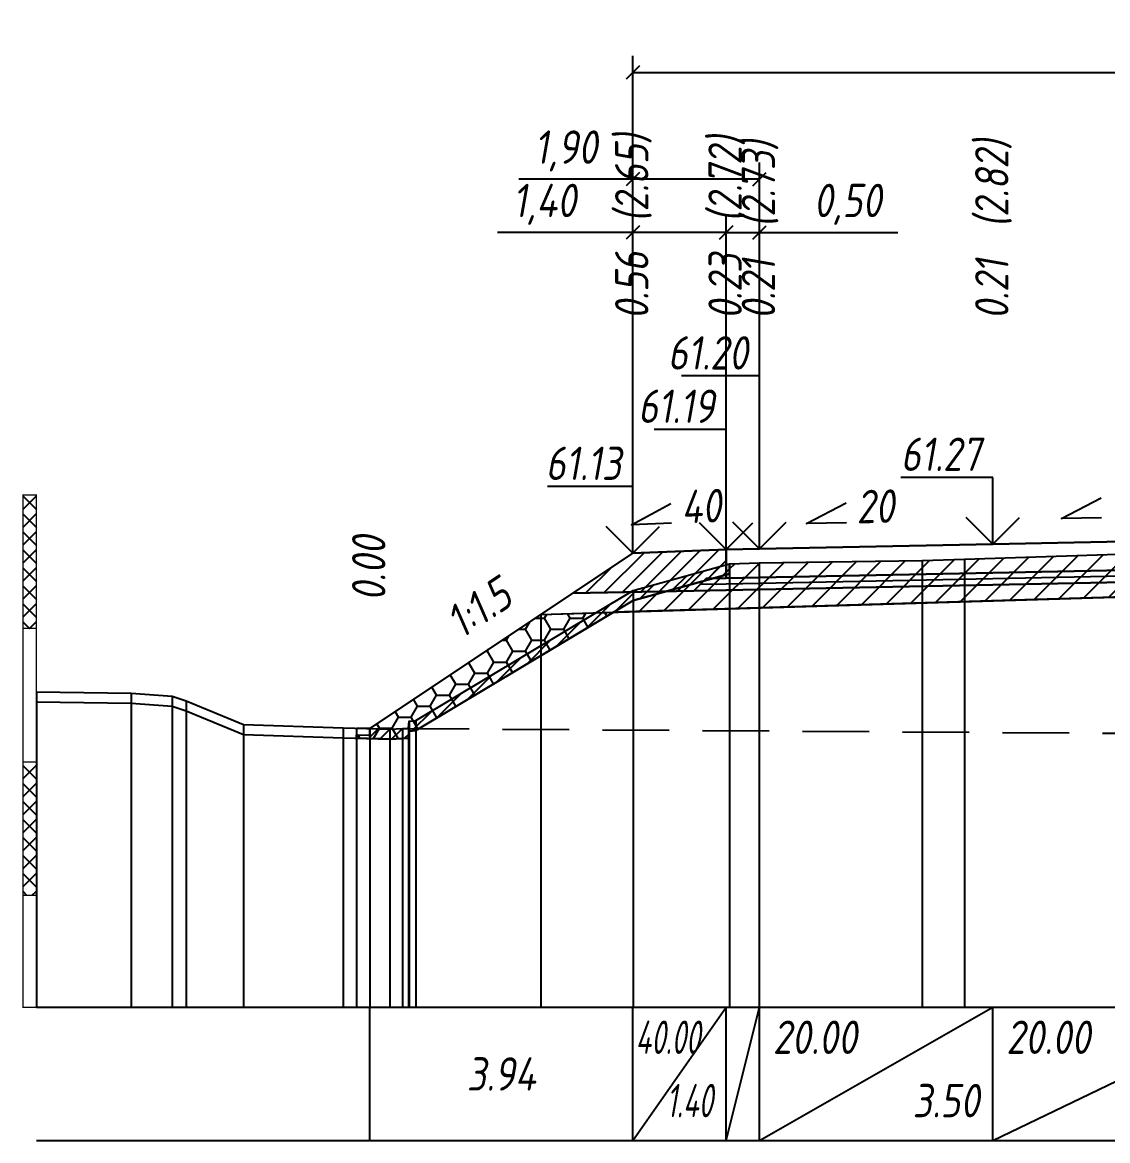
# Model space of a CAD drawing. Extents: x -717 to 1451, y -133302 to 233.
# Drawn here: x 78.9 to 160.3, y -57072 to -56988.2 of the extents above; entities that cross this region are included whole.
import ezdxf
from ezdxf.enums import TextEntityAlignment as Align

# ---------------------------------------------------------------- set-up
doc = ezdxf.new("R2010")
doc.units = 0
doc.linetypes.add('штриховая', pattern=[0.75, 0.5, -0.25])
for name, color, linetype in [('Интерполированный поперечник', 2, 'Continuous'), ('Код_514', 1, 'Continuous'), ('Контур_0', 7, 'Continuous'), ('Контур_2521', 7, 'Continuous'), ('Контур_2564', 7, 'Continuous'), ('Контур_2660', 7, 'Continuous'), ('Контур_2665', 7, 'Continuous'), ('Контур_400', 7, 'Continuous'), ('Контур_508', 7, 'Continuous'), ('Контур_512', 7, 'Continuous'), ('Контур_513', 7, 'Continuous'), ('Контур_818', 7, 'Continuous'), ('Красный поперечник', 1, 'Continuous'), ('Линейка абсолютных высот', 7, 'Continuous'), ('Объём_2501', 7, 'Continuous'), ('Объём_2564', 7, 'Continuous'), ('Объём_2650', 7, 'Continuous'), ('Объём_2660', 7, 'Continuous'), ('Объём_2661', 7, 'Continuous'), ('Объём_2663', 7, 'Continuous'), ('Объём_2665', 7, 'Continuous'), ('Объём_2666', 7, 'Continuous'), ('Откосы', 7, 'Continuous'), ('Отметки покрытия', 7, 'Continuous'), ('Рабочие отметки', 7, 'Continuous'), ('Рабочие отметки доп.', 7, 'Continuous'), ('Таблица', 7, 'Continuous'), ('Уклоны проезжей части', 7, 'Continuous'), ('Черный поперечник', 3, 'Continuous')]:
    doc.layers.add(name, color=color, linetype=linetype)
for name, color, linetype, true_color in [('Контур_2540', 2, 'Continuous', 0xffff00), ('Контур_2560', 2, 'Continuous', 0xffff00), ('Контур_2561', 7, 'Continuous', 0xff8040), ('Контур_2562', 3, 'Continuous', 0x00ff00), ('Контур_2563', 7, 'Continuous', 0xff8000), ('Контур_2570', 7, 'Continuous', 0x80ff00), ('Контур_2583', 3, 'Continuous', 0x00ff00), ('Контур_2736', 4, 'Continuous', 0x00ffff), ('Контур_2737', 4, 'Continuous', 0x00ffff), ('Контур_2738', 4, 'Continuous', 0x00ffff), ('Контур_2739', 4, 'Continuous', 0x00ffff), ('Контур_2741', 4, 'Continuous', 0x00ffff), ('Контур_2742', 4, 'Continuous', 0x00ffff), ('Контур_2743', 4, 'Continuous', 0x00ffff), ('Контур_2744', 7, 'Continuous', 0xa4ffff), ('Контур_2745', 7, 'Continuous', 0xa4ffff), ('Контур_2747', 4, 'Continuous', 0x00ffff), ('Контур_2748', 4, 'Continuous', 0x00ffff), ('Контур_2749', 4, 'Continuous', 0x00ffff), ('Контур_2750', 4, 'Continuous', 0x00ffff), ('Контур_2751', 4, 'Continuous', 0x00ffff), ('Контур_2752', 4, 'Continuous', 0x00ffff), ('Контур_402', 7, 'Continuous', 0xff6464), ('Контур_703', 4, 'Continuous', 0x00ffff), ('Контур_705', 4, 'Continuous', 0x00ffff), ('Контур_707', 4, 'Continuous', 0x00ffff), ('Контур_720', 131, 'Continuous', 0xaaffff), ('Объём_2500', 7, 'Continuous', 0xc0c0c0), ('Объём_2520', 7, 'Continuous', 0x80ffff), ('Объём_2540', 2, 'Continuous', 0xffff00), ('Объём_2560', 2, 'Continuous', 0xffff00), ('Объём_2561', 7, 'Continuous', 0xff8040), ('Объём_2562', 3, 'Continuous', 0x00ff00), ('Объём_2563', 7, 'Continuous', 0xff8000), ('Объём_2570', 7, 'Continuous', 0x80ff00), ('Объём_2580', 3, 'Continuous', 0x00ff00), ('Объём_2583', 3, 'Continuous', 0x00ff00), ('Объём_2592', 3, 'Continuous', 0x00ff00), ('Объём_2596', 3, 'Continuous', 0x00ff00), ('Объём_2600', 7, 'Continuous', 0x808000)]:
    doc.layers.add(name, color=color, linetype=linetype, true_color=true_color)
doc.styles.get("Standard").update_dxf_attribs({"font": 'txt', "height": 2.5})
doc.styles.add('М', font='romand.shx', dxfattribs={"width": 0.8, "oblique": 10, "height": 2.5})
doc.dimstyles.new('ISO-25', dxfattribs={"dimtxt": 2.5, "dimasz": 2.5, "dimexe": 1.25, "dimexo": 0.625, "dimtad": 1, "dimtxsty": 'Standard', "dimcen": 2.5, "dimadec": 0, "dimazin": 0, "dimtfac": 1, "dimtmove": 0, "dimatfit": 3, "dimfxl": 1, "dimarcsym": 0})
pattern_1 = [(45.0000013, (0, 0), (-0.67351924, 0.673519211), []), (135.0000003, (0, 0), (-0.673519222, -0.67351923), [])]

# ---------------------------------------------------------------- blocks, each defined once
blk = doc.blocks.new('_Oblique')
at = {"color": 0, "linetype": 'ByBlock', "lineweight": -2}
blk.add_line((-0.5, -0.5), (0.5, 0.5), dxfattribs=at)
blk = doc.blocks.new('*D1371')
at = {"color": 0, "lineweight": -2, "transparency": 16777216}
for p, q in [((124.72, -57027.398), (124.72, -57002.678)), ((131.72, -57027.118), (131.72, -57002.678)), ((124.72, -57003.928), (114.569, -57003.928)), ((131.72, -57003.928), (124.72, -57003.928))]:
    blk.add_line(p, q, dxfattribs=at)
at = {"layer": 'Defpoints', "color": 0, "transparency": 16777216}
for p in [(131.72, -57003.928), (124.72, -57028.023), (131.72, -57027.743)]:
    blk.add_point(p, dxfattribs=at)
at = {"color": 0, "lineweight": -2, "transparency": 16777216, "rotation": 180}
blk.add_blockref('_Oblique', (124.72, -57003.928), dxfattribs=at)
at = {"color": 0, "lineweight": -2, "transparency": 16777216}
blk.add_blockref('_Oblique', (131.72, -57003.928), dxfattribs=at)
at = {"color": 0, "transparency": 16777216, "insert": (118.109, -57001.815), "char_height": 2.5, "width": 8.75, "attachment_point": 5, "style": 'М'}
blk.add_mtext('1,40', dxfattribs=at)
blk = doc.blocks.new('*D1373')
at = {"color": 0, "lineweight": -2, "transparency": 16777216}
for p, q in [((131.72, -57027.118), (131.72, -57002.678)), ((134.22, -57027.068), (134.22, -57002.678)), ((131.72, -57003.928), (134.22, -57003.928)), ((134.22, -57003.928), (144.601, -57003.928))]:
    blk.add_line(p, q, dxfattribs=at)
at = {"layer": 'Defpoints', "color": 0, "transparency": 16777216}
for p in [(134.22, -57003.928), (131.72, -57027.743), (134.22, -57027.693)]:
    blk.add_point(p, dxfattribs=at)
at = {"color": 0, "lineweight": -2, "transparency": 16777216, "rotation": 180}
blk.add_blockref('_Oblique', (131.72, -57003.928), dxfattribs=at)
at = {"color": 0, "lineweight": -2, "transparency": 16777216}
blk.add_blockref('_Oblique', (134.22, -57003.928), dxfattribs=at)
at = {"color": 0, "transparency": 16777216, "insert": (140.84, -57001.815), "char_height": 2.5, "width": 9.16667, "attachment_point": 5, "style": 'М'}
blk.add_mtext('0,50', dxfattribs=at)
blk = doc.blocks.new('*D1376')
at = {"color": 0, "lineweight": -2, "transparency": 16777216}
for p, q in [((124.72, -57027.398), (124.72, -56998.678)), ((134.22, -57027.068), (134.22, -56998.678)), ((124.72, -56999.928), (116.171, -56999.928)), ((134.22, -56999.928), (124.72, -56999.928))]:
    blk.add_line(p, q, dxfattribs=at)
at = {"layer": 'Defpoints', "color": 0, "transparency": 16777216}
for p in [(134.22, -56999.928), (124.72, -57028.023), (134.22, -57027.693)]:
    blk.add_point(p, dxfattribs=at)
at = {"color": 0, "lineweight": -2, "transparency": 16777216, "rotation": 180}
blk.add_blockref('_Oblique', (124.72, -56999.928), dxfattribs=at)
at = {"color": 0, "lineweight": -2, "transparency": 16777216}
blk.add_blockref('_Oblique', (134.22, -56999.928), dxfattribs=at)
at = {"color": 0, "transparency": 16777216, "insert": (119.711, -56997.815), "char_height": 2.5, "width": 8.75, "attachment_point": 5, "style": 'М'}
blk.add_mtext('1,90', dxfattribs=at)
blk = doc.blocks.new('*D1377')
at = {"color": 0, "lineweight": -2, "transparency": 16777216}
for p, q in [((124.72, -57027.398), (124.72, -56990.678)), ((220.22, -57027.398), (220.22, -56990.678)), ((124.72, -56991.928), (220.22, -56991.928))]:
    blk.add_line(p, q, dxfattribs=at)
at = {"layer": 'Defpoints', "color": 0, "transparency": 16777216}
for p in [(220.22, -56991.928), (124.72, -57028.023), (220.22, -57028.023)]:
    blk.add_point(p, dxfattribs=at)
at = {"color": 0, "lineweight": -2, "transparency": 16777216, "rotation": 180}
blk.add_blockref('_Oblique', (124.72, -56991.928), dxfattribs=at)
at = {"color": 0, "lineweight": -2, "transparency": 16777216}
blk.add_blockref('_Oblique', (220.22, -56991.928), dxfattribs=at)
at = {"color": 0, "transparency": 16777216, "insert": (172.47, -56989.815), "char_height": 2.5, "width": 10.41667, "attachment_point": 5, "style": 'М'}
blk.add_mtext('19,10', dxfattribs=at)

msp = doc.modelspace()

# ---------------------------------------------------------------- hatches: boundary and pattern name
at = {"layer": 'Линейка абсолютных высот'}
h = msp.add_hatch(dxfattribs=at)
h.set_pattern_fill('ANSI37', scale=0.3, style=0)
h.set_pattern_definition(pattern_1)
h.paths.add_polyline_path([(80, -57033.609), (80, -57023.609), (79, -57023.609), (79, -57033.609)])
h = msp.add_hatch(dxfattribs=at)
h.set_pattern_fill('ANSI37', scale=0.3, style=0)
h.set_pattern_definition(pattern_1)
h.paths.add_polyline_path([(80, -57053.609), (80, -57043.609), (79, -57043.609), (79, -57053.609)])
at = {"layer": 'Объём_2563'}
h = msp.add_hatch(dxfattribs=at)
h.set_pattern_fill('ANSI31', color=256, scale=0.3)
h.paths.add_polyline_path([(130.22, -57029.861), (131.72, -57029.831), (131.72, -57027.681), (124.72, -57027.961), (120.22, -57030.961), (129.302, -57030.779)])
at = {"layer": 'Объём_2570'}
h = msp.add_hatch(dxfattribs=at)
h.set_pattern_fill('ANSI31', color=256, scale=0.2)
h.paths.add_polyline_path([(105, -57041.108), (106.503, -57041.152), (107.454, -57041.096), (107.907, -57041.085), (107.948, -57040.565), (108.455, -57040.508), (124.757, -57030.755), (131.986, -57028.754), (131.986, -57029.504), (124.757, -57031.505), (108.455, -57041.258), (107.948, -57041.315), (107.907, -57041.835), (107.454, -57041.846), (106.503, -57041.902), (105, -57041.858)])
at = {"layer": 'Объём_2600'}
h = msp.add_hatch(dxfattribs=at)
h.set_pattern_fill('ANSI31', color=6, scale=0.4)
h.paths.add_polyline_path([(134.188, -57028.678), (146.414, -57028.505), (149.601, -57028.42), (168.726, -57027.795), (172.47, -57027.868), (172.47, -57030.916), (123.276, -57032.392), (124.757, -57031.505), (131.986, -57029.504), (131.986, -57028.754)])
h = msp.add_hatch(dxfattribs=at)
h.set_pattern_fill('HONEY', color=5, scale=0.3)
h.paths.add_polyline_path([(107.454, -57041.846), (106.503, -57041.902), (104, -57041.828), (104, -57041.575), (105, -57041.609), (105, -57041.108), (117.829, -57032.555), (123.276, -57032.392), (108.455, -57041.258), (107.948, -57041.315), (107.907, -57041.835)])

# ---------------------------------------------------------------- linework, layer by layer
at = {"layer": 'Интерполированный поперечник', "linetype": 'штриховая', "ltscale": 10, "flags": 128}
msp.add_lwpolyline([(107.454, -57041.096), (230.242, -57041.924)], dxfattribs=at)
at = {"layer": 'Код_514'}
for p, q in [((105, -57072), (105, -57062)), ((124.72, -57072), (124.72, -57062)), ((124.72, -57072), (131.72, -57062)), ((131.72, -57072), (131.72, -57062)), ((131.72, -57072), (134.22, -57062)), ((134.22, -57072), (134.22, -57062)), ((134.22, -57072), (151.72, -57062)), ((151.72, -57072), (151.72, -57062)), ((151.72, -57072), (172.47, -57062))]:
    msp.add_line(p, q, dxfattribs=at)
at = {"layer": 'Контур_0', "flags": 128}
for points in [[(172.47, -57026.866), (151.72, -57027.281), (134.22, -57027.631), (134.22, -57027.631), (134.22, -57027.631), (134.22, -57027.631), (134.22, -57027.631), (131.72, -57027.681), (131.72, -57029.831), (134.22, -57029.781), (134.22, -57029.781), (134.22, -57029.781), (134.22, -57029.781), (134.22, -57029.781), (134.22, -57029.781), (151.72, -57029.431), (172.47, -57029.016), (172.47, -57026.866)], [(124.72, -57027.961), (105, -57041.108), (105, -57041.108), (105, -57041.108), (105, -57041.108), (105, -57041.108), (105, -57041.108), (105, -57041.108), (105, -57041.108), (105, -57041.108), (105, -57041.108), (105, -57041.108), (105, -57041.108), (105, -57041.108), (105, -57041.108), (105, -57041.575)], [(124.72, -57027.961), (105, -57041.108), (105, -57041.108), (105, -57041.108), (105, -57041.108), (105, -57041.108), (105, -57041.108), (105, -57041.108), (105, -57041.108), (105, -57041.108), (105, -57041.108), (105, -57041.108), (105, -57041.108), (105, -57041.108), (105, -57041.108), (105, -57041.575), (105, -57041.575), (105, -57041.108), (105, -57041.108), (105, -57041.108), (105, -57041.108), (105, -57041.108), (105, -57041.108), (105, -57041.108), (105, -57041.108), (105, -57041.108), (105, -57041.108), (105, -57041.108), (105, -57041.108), (105, -57041.108)], [(124.72, -57027.961), (124.72, -57027.961)], [(172.47, -57029.016), (151.72, -57029.431), (134.22, -57029.781), (134.22, -57029.781), (134.22, -57029.781), (134.22, -57029.781), (134.22, -57029.781), (134.22, -57029.781), (131.72, -57029.831), (130.22, -57029.861), (129.302, -57030.779), (131.72, -57030.731), (134.22, -57030.681), (134.22, -57030.681), (134.22, -57030.681), (134.22, -57030.681), (134.22, -57030.681), (134.22, -57030.681), (151.72, -57030.331), (172.47, -57029.916), (172.47, -57029.016)], [(120.22, -57030.961), (129.302, -57030.779), (130.22, -57029.861), (131.72, -57029.831)]]:
    msp.add_lwpolyline(points, dxfattribs=at)
at = {"layer": 'Контур_2521', "color": 250, "flags": 128}
msp.add_lwpolyline([(172.47, -57029.466), (151.72, -57029.881), (134.22, -57030.231), (134.22, -57030.231), (134.22, -57030.231), (134.22, -57030.231), (134.22, -57030.231), (134.22, -57030.231), (131.72, -57030.281), (129.761, -57030.32)], dxfattribs=at)
at = {"layer": 'Контур_2540', "flags": 128}
msp.add_lwpolyline([(151.72, -57030.331), (134.22, -57030.681), (131.72, -57030.731), (129.302, -57030.779), (120.22, -57030.961), (117.829, -57032.555), (172.47, -57030.916), (172.47, -57029.916), (151.72, -57030.331)], dxfattribs=at)
at = {"layer": 'Контур_2560', "flags": 128}
msp.add_lwpolyline([(124.72, -57027.961), (124.72, -57027.961), (124.72, -57027.961), (131.72, -57027.681)], dxfattribs=at)
at = {"layer": 'Контур_2561', "flags": 128}
msp.add_lwpolyline([(131.72, -57027.681), (131.72, -57027.681), (124.72, -57027.961), (124.72, -57027.961), (131.72, -57027.681)], dxfattribs=at)
at = {"layer": 'Контур_2562', "flags": 128}
msp.add_lwpolyline([(124.72, -57027.961), (124.72, -57027.961), (124.72, -57027.961), (124.72, -57027.961), (124.72, -57027.961)], dxfattribs=at)
at = {"layer": 'Контур_2563', "flags": 128}
msp.add_lwpolyline([(130.22, -57029.861), (131.72, -57029.831), (131.72, -57027.681), (124.72, -57027.961), (120.22, -57030.961), (129.302, -57030.779), (130.22, -57029.861)], dxfattribs=at)
at = {"layer": 'Контур_2564', "flags": 128}
msp.add_lwpolyline([(124.72, -57027.961), (131.72, -57027.681)], dxfattribs=at)
at = {"layer": 'Контур_2570', "flags": 128}
msp.add_lwpolyline([(80, -57039.096), (87.099, -57039.218), (90.179, -57039.436), (91.244, -57039.773), (95.538, -57041.568), (103.01, -57041.799), (106.503, -57041.902), (107.454, -57041.846), (107.454, -57041.846), (107.907, -57041.835), (107.948, -57041.315), (108.455, -57041.258), (124.757, -57031.505), (131.986, -57029.504), (131.986, -57028.754), (134.188, -57028.678), (146.414, -57028.505), (149.601, -57028.42), (168.726, -57027.795)], dxfattribs=at)
at = {"layer": 'Контур_2583', "flags": 128}
msp.add_lwpolyline([(105, -57041.609), (105, -57041.575), (105, -57041.108), (104, -57041.108), (104, -57041.575), (105, -57041.609)], dxfattribs=at)
at = {"layer": 'Контур_2660', "flags": 128}
msp.add_lwpolyline([(117.829, -57032.555), (172.47, -57030.916)], dxfattribs=at)
at = {"layer": 'Контур_2665', "flags": 128}
msp.add_lwpolyline([(124.72, -57027.961), (124.72, -57027.961)], dxfattribs=at)
at = {"layer": 'Контур_2736', "flags": 128}
msp.add_lwpolyline([(124.72, -57027.961), (105, -57041.108)], dxfattribs=at)
at = {"layer": 'Контур_2737', "flags": 128}
msp.add_lwpolyline([(105, -57041.108), (105, -57041.108)], dxfattribs=at)
at = {"layer": 'Контур_2738', "flags": 128}
msp.add_lwpolyline([(105, -57041.108), (105, -57041.108)], dxfattribs=at)
at = {"layer": 'Контур_2739', "flags": 128}
msp.add_lwpolyline([(105, -57041.108), (105, -57041.108)], dxfattribs=at)
at = {"layer": 'Контур_2741', "flags": 128}
msp.add_lwpolyline([(105, -57041.108), (105, -57041.108)], dxfattribs=at)
at = {"layer": 'Контур_2742', "flags": 128}
msp.add_lwpolyline([(105, -57041.108), (105, -57041.108)], dxfattribs=at)
at = {"layer": 'Контур_2743', "flags": 128}
msp.add_lwpolyline([(105, -57041.108), (105, -57041.108)], dxfattribs=at)
at = {"layer": 'Контур_2744', "flags": 128}
msp.add_lwpolyline([(105, -57041.108), (105, -57041.108)], dxfattribs=at)
msp.add_lwpolyline([(105, -57041.108), (105, -57041.108)], dxfattribs=at)
msp.add_lwpolyline([(105, -57041.108), (105, -57041.108)], dxfattribs=at)
msp.add_lwpolyline([(105, -57041.108), (105, -57041.108)], dxfattribs=at)
msp.add_lwpolyline([(105, -57041.108), (105, -57041.108)], dxfattribs=at)
msp.add_lwpolyline([(105, -57041.108), (105, -57041.108)], dxfattribs=at)
at = {"layer": 'Контур_2745', "flags": 128}
msp.add_lwpolyline([(105, -57041.108), (105, -57041.108)], dxfattribs=at)
msp.add_lwpolyline([(105, -57041.108), (105, -57041.108)], dxfattribs=at)
msp.add_lwpolyline([(105, -57041.108), (105, -57041.108)], dxfattribs=at)
msp.add_lwpolyline([(105, -57041.108), (105, -57041.108)], dxfattribs=at)
msp.add_lwpolyline([(105, -57041.108), (105, -57041.108)], dxfattribs=at)
msp.add_lwpolyline([(105, -57041.108), (105, -57041.108)], dxfattribs=at)
at = {"layer": 'Контур_2747', "flags": 128}
msp.add_lwpolyline([(105, -57041.108), (105, -57041.108)], dxfattribs=at)
at = {"layer": 'Контур_2748', "flags": 128}
msp.add_lwpolyline([(105, -57041.108), (105, -57041.108)], dxfattribs=at)
at = {"layer": 'Контур_2749', "flags": 128}
msp.add_lwpolyline([(105, -57041.108), (105, -57041.108)], dxfattribs=at)
at = {"layer": 'Контур_2750', "flags": 128}
msp.add_lwpolyline([(105, -57041.108), (105, -57041.108)], dxfattribs=at)
at = {"layer": 'Контур_2751', "flags": 128}
msp.add_lwpolyline([(105, -57041.108), (105, -57041.108)], dxfattribs=at)
at = {"layer": 'Контур_2752', "flags": 128}
msp.add_lwpolyline([(105, -57041.108), (105, -57041.108)], dxfattribs=at)
at = {"layer": 'Контур_400', "flags": 128}
msp.add_lwpolyline([(131.72, -57027.681), (134.22, -57027.631), (134.22, -57027.631), (134.22, -57027.631), (134.22, -57027.631), (134.22, -57027.631), (134.22, -57027.631), (151.72, -57027.281), (172.47, -57026.866)], dxfattribs=at)
at = {"layer": 'Контур_402', "flags": 128}
msp.add_lwpolyline([(117.829, -57032.555), (172.47, -57030.916), (227.112, -57032.555)], dxfattribs=at)
at = {"layer": 'Контур_508', "flags": 128}
msp.add_lwpolyline([(104, -57041.575), (105, -57041.609), (105, -57041.108), (117.829, -57032.555), (172.47, -57030.916), (227.112, -57032.555), (240.685, -57041.603), (242.685, -57041.603), (258.785, -57030.87)], dxfattribs=at)
at = {"layer": 'Контур_512', "flags": 128}
msp.add_lwpolyline([(104, -57041.575), (105, -57041.609), (105, -57041.108), (117.829, -57032.555), (172.47, -57030.916), (227.112, -57032.555), (240.685, -57041.603), (242.685, -57041.603), (258.785, -57030.87)], dxfattribs=at)
at = {"layer": 'Контур_513', "flags": 128}
msp.add_lwpolyline([(104, -57041.575), (105, -57041.609), (105, -57041.108), (117.829, -57032.555), (172.47, -57030.916), (227.112, -57032.555), (240.685, -57041.603), (242.685, -57041.603), (258.785, -57030.87)], dxfattribs=at)
at = {"layer": 'Контур_703', "flags": 128}
for points in [[(124.72, -57027.961), (105, -57041.108)], [(105, -57041.108), (105, -57041.575)]]:
    msp.add_lwpolyline(points, dxfattribs=at)
at = {"layer": 'Контур_705', "flags": 128}
msp.add_lwpolyline([(105, -57041.108), (105, -57041.108)], dxfattribs=at)
at = {"layer": 'Контур_707', "flags": 128}
msp.add_lwpolyline([(105, -57041.575), (105, -57041.108)], dxfattribs=at)
at = {"layer": 'Контур_720', "flags": 128}
msp.add_lwpolyline([(105, -57041.575), (105, -57041.575)], dxfattribs=at)
at = {"layer": 'Контур_818', "flags": 128}
msp.add_lwpolyline([(105, -57041.858), (106.503, -57041.902), (107.454, -57041.846), (107.454, -57041.846), (107.907, -57041.835), (107.948, -57041.315), (108.455, -57041.258), (124.757, -57031.505), (131.986, -57029.504), (131.986, -57028.754), (134.188, -57028.678), (146.414, -57028.505), (149.601, -57028.42), (168.726, -57027.795)], dxfattribs=at)
at = {"layer": 'Красный поперечник'}
for p, q in [((151.72, -57027.281), (172.47, -57026.866)), ((105, -57041.108), (124.72, -57027.961)), ((124.72, -57027.961), (131.72, -57027.681)), ((131.72, -57027.681), (134.22, -57027.631)), ((134.22, -57027.631), (151.72, -57027.281)), ((117.829, -57032.555), (117.829, -57062)), ((105, -57041.108), (105, -57062)), ((104, -57041.575), (104, -57062)), ((105, -57041.609), (105, -57062))]:
    msp.add_line(p, q, dxfattribs=at)
at = {"layer": 'Линейка абсолютных высот', "color": 7, "const_width": 0.1, "flags": 128}
for points in [[(80, -57033.609), (80, -57023.609), (79, -57023.609), (79, -57033.609), (80, -57033.609)], [(80, -57043.609), (80, -57033.609), (79, -57033.609), (79, -57043.609), (80, -57043.609)], [(80, -57053.609), (80, -57043.609), (79, -57043.609), (79, -57053.609), (80, -57053.609)], [(80, -57062), (80, -57053.609), (79, -57053.609), (79, -57062), (80, -57062)]]:
    msp.add_lwpolyline(points, dxfattribs=at)
at = {"layer": 'Объём_2500', "flags": 128}
msp.add_lwpolyline([(172.47, -57026.866), (151.72, -57027.281), (134.22, -57027.631), (134.22, -57027.631), (134.22, -57027.631), (134.22, -57027.631), (134.22, -57027.631), (131.72, -57027.681), (131.72, -57029.831), (134.22, -57029.781), (134.22, -57029.781), (134.22, -57029.781), (134.22, -57029.781), (134.22, -57029.781), (134.22, -57029.781), (151.72, -57029.431), (172.47, -57029.016), (172.47, -57026.866)], dxfattribs=at)
at = {"layer": 'Объём_2501', "flags": 128}
msp.add_lwpolyline([(131.72, -57027.681), (134.22, -57027.631), (134.22, -57027.631), (134.22, -57027.631), (134.22, -57027.631), (134.22, -57027.631), (134.22, -57027.631), (151.72, -57027.281), (172.47, -57026.866)], dxfattribs=at)
at = {"layer": 'Объём_2520', "color": 250, "flags": 128}
msp.add_lwpolyline([(172.47, -57029.016), (151.72, -57029.431), (134.22, -57029.781), (134.22, -57029.781), (134.22, -57029.781), (134.22, -57029.781), (134.22, -57029.781), (134.22, -57029.781), (131.72, -57029.831), (130.22, -57029.861), (129.302, -57030.779), (131.72, -57030.731), (134.22, -57030.681), (134.22, -57030.681), (134.22, -57030.681), (134.22, -57030.681), (134.22, -57030.681), (134.22, -57030.681), (151.72, -57030.331), (172.47, -57029.916), (172.47, -57029.016)], dxfattribs=at)
at = {"layer": 'Объём_2540', "flags": 128}
msp.add_lwpolyline([(151.72, -57030.331), (134.22, -57030.681), (131.72, -57030.731), (129.302, -57030.779), (120.22, -57030.961), (117.829, -57032.555), (172.47, -57030.916), (172.47, -57029.916), (151.72, -57030.331)], dxfattribs=at)
at = {"layer": 'Объём_2560', "flags": 128}
msp.add_lwpolyline([(124.72, -57027.961), (124.72, -57027.961), (124.72, -57027.961), (131.72, -57027.681)], dxfattribs=at)
at = {"layer": 'Объём_2561', "flags": 128}
msp.add_lwpolyline([(131.72, -57027.681), (131.72, -57027.681), (124.72, -57027.961), (124.72, -57027.961), (131.72, -57027.681)], dxfattribs=at)
at = {"layer": 'Объём_2562', "flags": 128}
msp.add_lwpolyline([(124.72, -57027.961), (124.72, -57027.961), (124.72, -57027.961), (124.72, -57027.961), (124.72, -57027.961)], dxfattribs=at)
at = {"layer": 'Объём_2563', "color": 250, "flags": 128}
msp.add_lwpolyline([(130.22, -57029.861), (131.72, -57029.831), (131.72, -57027.681), (124.72, -57027.961), (120.22, -57030.961), (129.302, -57030.779), (130.22, -57029.861)], dxfattribs=at)
at = {"layer": 'Объём_2564', "flags": 128}
msp.add_lwpolyline([(124.72, -57027.961), (131.72, -57027.681)], dxfattribs=at)
at = {"layer": 'Объём_2570', "flags": 128}
msp.add_lwpolyline([(105, -57041.108), (106.503, -57041.152), (107.454, -57041.096), (107.907, -57041.085), (107.948, -57040.565), (108.455, -57040.508), (124.757, -57030.755), (131.986, -57028.754), (131.986, -57029.504), (124.757, -57031.505), (108.455, -57041.258), (107.948, -57041.315), (107.907, -57041.835), (107.454, -57041.846), (106.503, -57041.902), (105, -57041.858), (105, -57041.108), (105, -57041.108)], dxfattribs=at)
at = {"layer": 'Объём_2580', "flags": 128}
msp.add_lwpolyline([(124.72, -57027.961), (124.72, -57027.961)], dxfattribs=at)
at = {"layer": 'Объём_2583', "flags": 128}
msp.add_lwpolyline([(105, -57041.609), (105, -57041.575), (105, -57041.108), (104, -57041.108), (104, -57041.575), (105, -57041.609)], dxfattribs=at)
at = {"layer": 'Объём_2592', "flags": 128}
msp.add_lwpolyline([(105, -57041.108), (105, -57041.575), (105, -57041.108)], dxfattribs=at)
at = {"layer": 'Объём_2596', "flags": 128}
msp.add_lwpolyline([(105, -57041.108), (105, -57041.575), (105, -57041.108)], dxfattribs=at)
at = {"layer": 'Объём_2600', "color": 5, "flags": 128}
msp.add_lwpolyline([(107.454, -57041.846), (106.503, -57041.902), (104, -57041.828), (104, -57041.575), (105, -57041.609), (105, -57041.108), (117.829, -57032.555), (123.276, -57032.392), (108.455, -57041.258), (107.948, -57041.315), (107.907, -57041.835), (107.454, -57041.846), (107.454, -57041.846)], dxfattribs=at)
at = {"layer": 'Объём_2650', "color": 6, "flags": 128}
msp.add_lwpolyline([(134.188, -57028.678), (146.414, -57028.505), (149.601, -57028.42), (168.726, -57027.795), (172.47, -57027.868), (172.47, -57030.916), (123.276, -57032.392), (124.757, -57031.505), (131.986, -57029.504), (131.986, -57028.754), (134.188, -57028.678), (134.188, -57028.678)], dxfattribs=at)
at = {"layer": 'Объём_2660', "flags": 128}
msp.add_lwpolyline([(117.829, -57032.555), (172.47, -57030.916)], dxfattribs=at)
at = {"layer": 'Объём_2661', "flags": 128}
msp.add_lwpolyline([(124.72, -57027.961), (105, -57041.108)], dxfattribs=at)
at = {"layer": 'Объём_2663', "flags": 128}
msp.add_lwpolyline([(105, -57041.108), (105, -57041.575), (105, -57041.108)], dxfattribs=at)
at = {"layer": 'Объём_2665', "flags": 128}
msp.add_lwpolyline([(124.72, -57027.961), (124.72, -57027.961)], dxfattribs=at)
at = {"layer": 'Объём_2666', "flags": 128}
msp.add_lwpolyline([(124.72, -57027.961), (105, -57041.108)], dxfattribs=at)
at = {"layer": 'Откосы', "color": 1, "flags": 128}
for points in [[(159.87, -57025.306), (156.87, -57025.366), (159.84, -57023.807)], [(127.628, -57025.727), (124.631, -57025.847), (127.568, -57024.229)], [(140.745, -57025.689), (137.745, -57025.749), (140.715, -57024.189)]]:
    msp.add_lwpolyline(points, dxfattribs=at)
at = {"layer": 'Отметки покрытия', "color": 1}
for p, q in [((134.22, -57014.681), (128.37, -57014.681)), ((134.22, -57027.631), (134.22, -57014.681)), ((131.72, -57018.681), (126.32, -57018.681)), ((131.72, -57027.681), (131.72, -57018.681)), ((124.72, -57022.961), (118.32, -57022.961)), ((124.72, -57027.961), (124.72, -57022.961)), ((151.72, -57022.281), (144.82, -57022.281)), ((151.72, -57027.281), (151.72, -57022.281)), ((151.72, -57027.281), (149.72, -57025.281)), ((151.72, -57027.281), (153.72, -57025.281)), ((124.72, -57027.961), (122.72, -57025.961)), ((124.72, -57027.961), (126.72, -57025.961)), ((131.72, -57027.681), (129.72, -57025.681)), ((131.72, -57027.681), (133.72, -57025.681)), ((134.22, -57027.631), (132.22, -57025.631)), ((134.22, -57027.631), (136.22, -57025.631))]:
    msp.add_line(p, q, dxfattribs=at)
at = {"layer": 'Таблица'}
for p, q in [((80, -57062), (283.785, -57062)), ((80, -57072), (283.785, -57072))]:
    msp.add_line(p, q, dxfattribs=at)
at = {"layer": 'Черный поперечник', "color": 7}
for p, q in [((131.986, -57028.754), (131.986, -57062)), ((134.188, -57028.678), (134.188, -57062)), ((146.414, -57028.505), (146.414, -57062)), ((149.601, -57028.42), (149.601, -57062)), ((124.757, -57030.755), (124.757, -57062)), ((80, -57038.346), (80, -57062)), ((87.099, -57038.468), (87.099, -57062)), ((90.179, -57038.686), (90.179, -57062)), ((91.244, -57039.023), (91.244, -57062)), ((107.948, -57040.565), (107.948, -57062)), ((108.455, -57040.508), (108.455, -57062)), ((95.538, -57040.818), (95.538, -57062)), ((103.01, -57041.049), (103.01, -57062)), ((106.503, -57041.152), (106.503, -57062)), ((107.454, -57041.096), (107.454, -57062)), ((107.907, -57041.085), (107.907, -57062))]:
    msp.add_line(p, q, dxfattribs=at)
at = {"layer": 'Черный поперечник', "flags": 128}
msp.add_lwpolyline([(80, -57038.346), (87.099, -57038.468), (90.179, -57038.686), (91.244, -57039.023), (95.538, -57040.818), (103.01, -57041.049), (106.503, -57041.152), (107.454, -57041.096), (107.907, -57041.085), (107.948, -57040.565), (108.455, -57040.508), (124.757, -57030.755), (131.986, -57028.754), (134.188, -57028.678), (146.414, -57028.505), (149.601, -57028.42), (168.726, -57027.795)], dxfattribs=at)

# ---------------------------------------------------------------- texts
at = {"layer": 'Код_514', "style": 'М', "oblique": 10}
for s, width, p in [('40.00', 0.6, (124.923, -57063)), ('20.00', 0.8, (135.22, -57063)), ('20.00', 0.8, (152.72, -57063))]:
    msp.add_text(s, height=2.5, dxfattribs=dict(at, width=width)).set_placement(p, align=Align.TOP_LEFT)
at = {"layer": 'Код_514', "style": 'М', "oblique": 10, "width": 0.8}
msp.add_text('3.94', height=2.5, dxfattribs=at).set_placement((114.86, -57067), align=Align.MIDDLE_CENTER)
at = {"layer": 'Код_514', "style": 'М', "oblique": 10}
for s, width, p in [('1.40', 0.6, (130.72, -57071)), ('3.50', 0.8, (150.72, -57071))]:
    msp.add_text(s, height=2.5, dxfattribs=dict(at, width=width)).set_placement(p, align=Align.BOTTOM_RIGHT)
at = {"layer": 'Отметки покрытия', "color": 1, "style": 'М', "oblique": 10, "width": 0.8}
for s, p in [('61.20', (133.361, -57014.949)), ('61.19', (130.861, -57018.949)), ('61.27', (150.861, -57022.549)), ('61.13', (123.861, -57023.229))]:
    msp.add_text(s, height=2.5, dxfattribs=at).set_placement(p, align=Align.BOTTOM_RIGHT)
at = {"layer": 'Рабочие отметки', "color": 1, "style": 'М', "oblique": 10, "width": 0.8}
for s, p in [('0.56', (124.642, -57010.431)), ('0.23', (131.642, -57010.431)), ('0.21', (134.142, -57010.431)), ('0.21', (151.642, -57010.431)), ('0.00', (104.922, -57031.539))]:
    msp.add_text(s, height=2.5, rotation=90, dxfattribs=at).set_placement(p, align=Align.MIDDLE_LEFT)
at = {"layer": 'Рабочие отметки доп.', "color": 1, "style": 'М', "oblique": 10, "width": 0.8}
for s, p in [('(2.65)', (124.642, -57003.131)), ('(2.72)', (131.642, -57003.131)), ('(2.73)', (134.142, -57003.531)), ('(2.82)', (151.642, -57003.531))]:
    msp.add_text(s, height=2.5, rotation=90, dxfattribs=at).set_placement(p, align=Align.MIDDLE_LEFT)
at = {"layer": 'Уклоны проезжей части', "color": 1, "style": 'М', "oblique": 10, "width": 0.8}
for s, rotation, p in [('40', 2.29061, (129.933, -57026.443)), ('20', 1.14576, (142.95, -57026.456)), ('1:1.5', 33.69007, (114.306, -57033.702))]:
    msp.add_text(s, height=2.5, rotation=rotation, dxfattribs=at).set_placement(p, align=Align.BOTTOM_CENTER)

# ---------------------------------------------------------------- dimensions: what is measured, and where the dimension line sits
at = {"color": 5}
dim = msp.add_linear_dim(base=(220.22, -56991.928), p1=(124.72, -57028.023), p2=(220.22, -57028.023), angle=180, dimstyle='ISO-25', override={"dimasz": 1, "dimlfac": 0.2, "dimzin": 0, "dimtxsty": 'М', "dimblk1": 'Oblique', "dimblk2": 'Oblique', "dimsah": 1}, dxfattribs=at)
dim.commit()
dim.dimension.update_dxf_attribs({"geometry": '*D1377', "text_midpoint": (172.47, -56989.815)})
for base, p1, p2, picture, middle in [((134.22, -56999.928), (124.72, -57028.023), (134.22, -57027.693), '*D1376', (119.711, -56999.928)), ((131.72, -57003.928), (124.72, -57028.023), (131.72, -57027.743), '*D1371', (118.109, -57003.928)), ((134.22, -57003.928), (131.72, -57027.743), (134.22, -57027.693), '*D1373', (140.84, -57003.928))]:
    dim = msp.add_linear_dim(base=base, p1=p1, p2=p2, angle=180, dimstyle='ISO-25', override={"dimasz": 1, "dimlfac": 0.2, "dimzin": 0, "dimtxsty": 'М', "dimblk1": 'Oblique', "dimblk2": 'Oblique', "dimsah": 1}, dxfattribs=at)
    dim.commit()
    dim.dimension.update_dxf_attribs({"geometry": picture, "text_midpoint": middle, "dimtype": 160})

doc.saveas('drawing.dxf')
